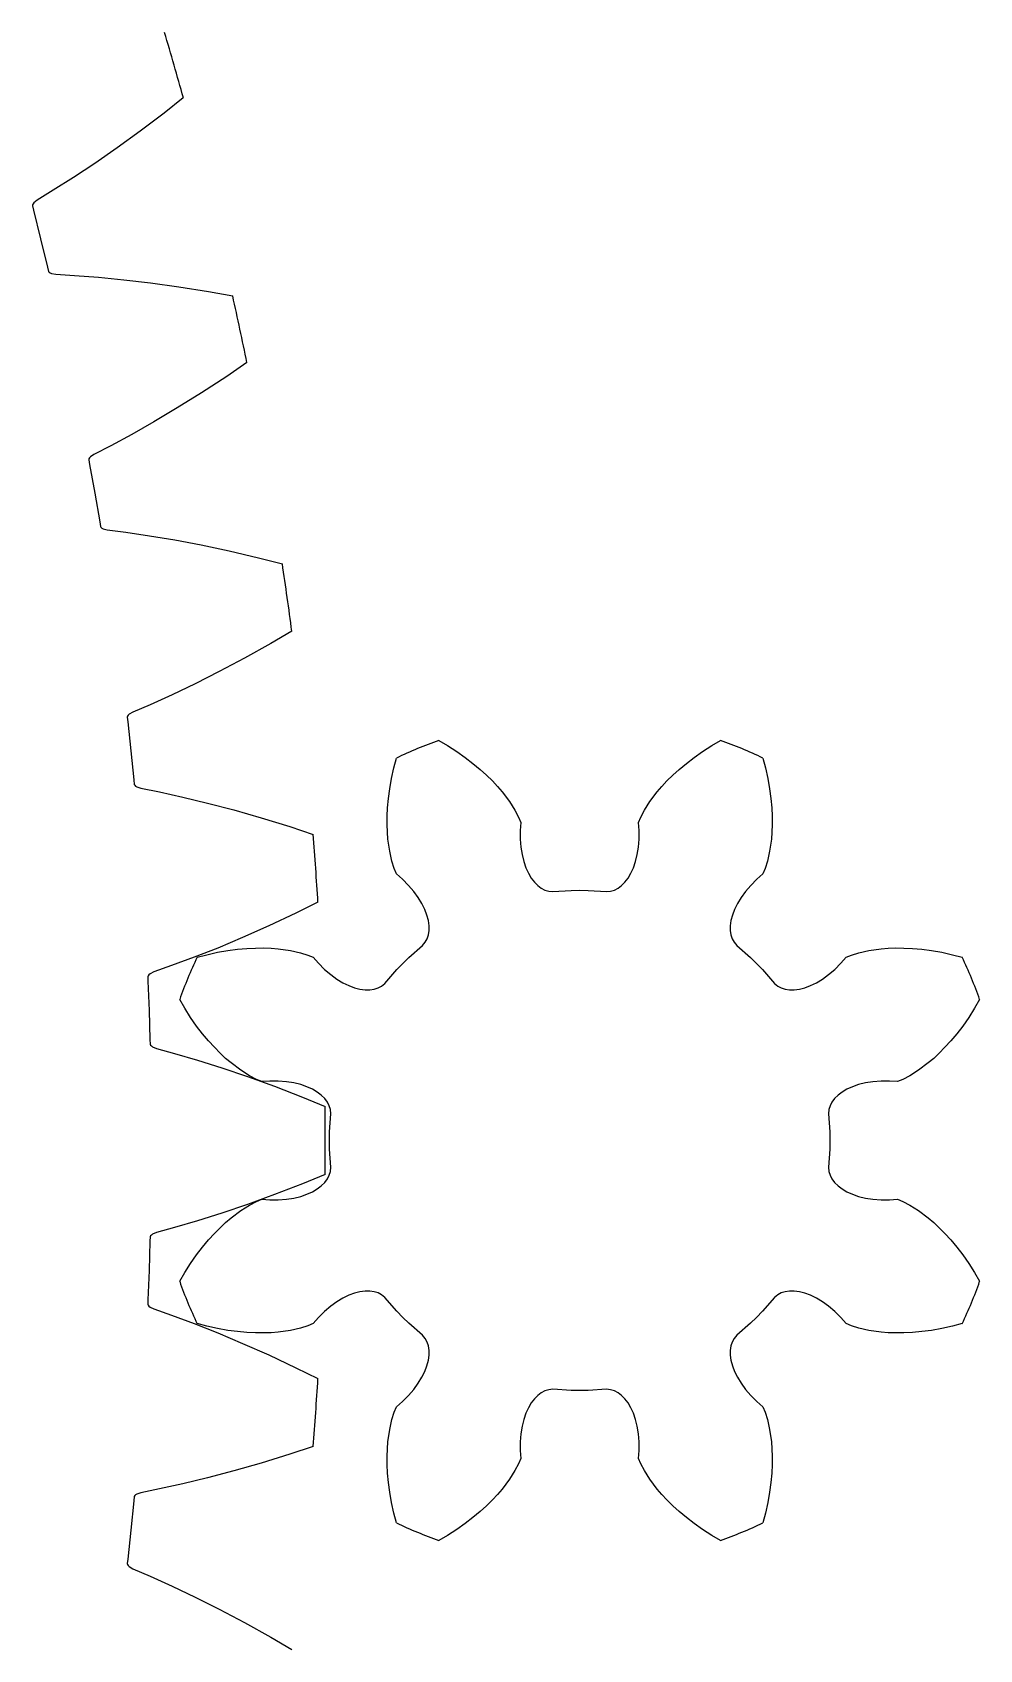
# Model space of a CAD drawing. Extents: x -46 to 53.7, y -46 to 46.
# Drawn here: x 42.55 to 53.72, y -6 to 13.07 of the extents above; entities that cross this region are included whole.
import ezdxf

# ---------------------------------------------------------------- set-up
doc = ezdxf.new("R2010")
doc.units = 0

msp = doc.modelspace()

# ---------------------------------------------------------------- linework, layer by layer
at = {"layer": 'layer0'}
for p, q in [((47.339, 4.716), (47.442, 4.656)), ((47.442, 4.656), (47.55, 4.587)), ((47.55, 4.587), (47.651, 4.516)), ((50.349, 4.516), (50.45, 4.587)), ((50.45, 4.587), (50.558, 4.656)), ((50.558, 4.656), (50.661, 4.716)), ((46.782, 4.269), (46.81, 4.394)), ((46.81, 4.394), (46.84, 4.509)), ((47.651, 4.516), (47.742, 4.446)), ((47.742, 4.446), (47.827, 4.375)), ((50.173, 4.375), (50.258, 4.446)), ((50.258, 4.446), (50.349, 4.516)), ((51.16, 4.509), (51.19, 4.394)), ((51.19, 4.394), (51.218, 4.269)), ((46.761, 4.147), (46.782, 4.269)), ((47.827, 4.375), (47.902, 4.307)), ((47.902, 4.307), (47.971, 4.239)), ((47.971, 4.239), (48.032, 4.174)), ((49.968, 4.174), (50.029, 4.239)), ((50.029, 4.239), (50.098, 4.307)), ((50.098, 4.307), (50.173, 4.375)), ((51.218, 4.269), (51.239, 4.147)), ((46.736, 3.923), (46.746, 4.033)), ((46.746, 4.033), (46.761, 4.147)), ((48.032, 4.174), (48.086, 4.11)), ((48.086, 4.11), (48.173, 3.995)), ((49.827, 3.995), (49.914, 4.11)), ((49.914, 4.11), (49.968, 4.174)), ((51.239, 4.147), (51.254, 4.033)), ((51.254, 4.033), (51.264, 3.923)), ((46.73, 3.726), (46.731, 3.822)), ((46.731, 3.822), (46.736, 3.923)), ((48.173, 3.995), (48.237, 3.893)), ((48.237, 3.893), (48.28, 3.812)), ((49.72, 3.812), (49.763, 3.893)), ((49.763, 3.893), (49.827, 3.995)), ((51.264, 3.923), (51.269, 3.822)), ((51.269, 3.822), (51.27, 3.726)), ((46.733, 3.636), (46.73, 3.726)), ((46.74, 3.553), (46.733, 3.636)), ((48.28, 3.812), (48.306, 3.749)), ((48.306, 3.749), (48.3, 3.654)), ((48.3, 3.654), (48.3, 3.553)), ((49.694, 3.749), (49.72, 3.812)), ((49.7, 3.654), (49.694, 3.749)), ((49.7, 3.553), (49.7, 3.654)), ((51.267, 3.636), (51.26, 3.553)), ((51.27, 3.726), (51.267, 3.636)), ((46.76, 3.41), (46.74, 3.553)), ((48.3, 3.553), (48.308, 3.458)), ((48.308, 3.458), (48.321, 3.37)), ((49.679, 3.37), (49.692, 3.458)), ((49.692, 3.458), (49.7, 3.553)), ((51.26, 3.553), (51.24, 3.41)), ((46.787, 3.292), (46.76, 3.41)), ((46.814, 3.205), (46.787, 3.292)), ((48.321, 3.37), (48.341, 3.289)), ((48.341, 3.289), (48.366, 3.216)), ((49.634, 3.216), (49.659, 3.289)), ((49.659, 3.289), (49.679, 3.37)), ((51.213, 3.292), (51.186, 3.205)), ((51.24, 3.41), (51.213, 3.292)), ((46.84, 3.142), (46.814, 3.205)), ((46.911, 3.079), (46.84, 3.142)), ((46.983, 3.007), (46.911, 3.079)), ((48.366, 3.216), (48.395, 3.151)), ((48.395, 3.151), (48.429, 3.094)), ((48.429, 3.094), (48.466, 3.046)), ((49.534, 3.046), (49.571, 3.094)), ((49.571, 3.094), (49.605, 3.151)), ((49.605, 3.151), (49.634, 3.216)), ((51.089, 3.079), (51.017, 3.007)), ((51.16, 3.142), (51.089, 3.079)), ((51.186, 3.205), (51.16, 3.142)), ((47.045, 2.935), (46.983, 3.007)), ((47.097, 2.863), (47.045, 2.935)), ((47.14, 2.792), (47.097, 2.863)), ((48.466, 3.046), (48.506, 3.006)), ((48.506, 3.006), (48.548, 2.975)), ((48.548, 2.975), (48.591, 2.952)), ((48.591, 2.952), (48.635, 2.939)), ((48.635, 2.939), (48.685, 2.934)), ((48.685, 2.934), (48.9, 2.948)), ((48.9, 2.948), (49, 2.95)), ((49, 2.95), (49.1, 2.948)), ((49.1, 2.948), (49.315, 2.934)), ((49.315, 2.934), (49.365, 2.939)), ((49.365, 2.939), (49.409, 2.952)), ((49.409, 2.952), (49.452, 2.975)), ((49.452, 2.975), (49.494, 3.006)), ((49.494, 3.006), (49.534, 3.046)), ((50.903, 2.863), (50.86, 2.792)), ((50.955, 2.935), (50.903, 2.863)), ((51.017, 3.007), (50.955, 2.935)), ((47.174, 2.723), (47.14, 2.792)), ((47.199, 2.656), (47.174, 2.723)), ((50.826, 2.723), (50.801, 2.656)), ((50.86, 2.792), (50.826, 2.723)), ((47.216, 2.592), (47.199, 2.656)), ((47.224, 2.531), (47.216, 2.592)), ((47.224, 2.475), (47.224, 2.531)), ((50.784, 2.592), (50.776, 2.531)), ((50.776, 2.531), (50.776, 2.475)), ((50.801, 2.656), (50.784, 2.592)), ((46.986, 2.156), (47.148, 2.297)), ((47.148, 2.297), (47.18, 2.336)), ((47.18, 2.336), (47.202, 2.377)), ((47.202, 2.377), (47.216, 2.423)), ((47.216, 2.423), (47.224, 2.475)), ((50.776, 2.475), (50.784, 2.423)), ((50.784, 2.423), (50.798, 2.377)), ((50.798, 2.377), (50.82, 2.336)), ((50.82, 2.336), (50.852, 2.297)), ((50.852, 2.297), (51.014, 2.156)), ((44.491, 2.16), (44.606, 2.19)), ((44.606, 2.19), (44.731, 2.218)), ((44.731, 2.218), (44.853, 2.239)), ((44.853, 2.239), (44.967, 2.254)), ((44.967, 2.254), (45.077, 2.264)), ((45.077, 2.264), (45.178, 2.269)), ((45.178, 2.269), (45.274, 2.27)), ((45.274, 2.27), (45.364, 2.267)), ((45.364, 2.267), (45.447, 2.26)), ((45.447, 2.26), (45.59, 2.24)), ((45.59, 2.24), (45.708, 2.213)), ((45.708, 2.213), (45.795, 2.186)), ((45.795, 2.186), (45.858, 2.16)), ((45.858, 2.16), (45.921, 2.089)), ((46.914, 2.086), (46.986, 2.156)), ((51.014, 2.156), (51.086, 2.086)), ((52.079, 2.089), (52.142, 2.16)), ((52.142, 2.16), (52.205, 2.186)), ((52.205, 2.186), (52.292, 2.213)), ((52.292, 2.213), (52.41, 2.24)), ((52.41, 2.24), (52.553, 2.26)), ((52.553, 2.26), (52.636, 2.267)), ((52.636, 2.267), (52.726, 2.27)), ((52.726, 2.27), (52.822, 2.269)), ((52.822, 2.269), (52.923, 2.264)), ((52.923, 2.264), (53.033, 2.254)), ((53.033, 2.254), (53.147, 2.239)), ((53.147, 2.239), (53.269, 2.218)), ((53.269, 2.218), (53.394, 2.19)), ((53.394, 2.19), (53.509, 2.16)), ((45.921, 2.089), (45.993, 2.017)), ((45.993, 2.017), (46.065, 1.955)), ((46.065, 1.955), (46.137, 1.903)), ((46.703, 1.852), (46.844, 2.014)), ((46.844, 2.014), (46.914, 2.086)), ((51.086, 2.086), (51.156, 2.014)), ((51.156, 2.014), (51.297, 1.852)), ((51.863, 1.903), (51.935, 1.955)), ((51.935, 1.955), (52.007, 2.017)), ((52.007, 2.017), (52.079, 2.089)), ((46.137, 1.903), (46.208, 1.86)), ((46.208, 1.86), (46.277, 1.826)), ((46.277, 1.826), (46.344, 1.801)), ((46.344, 1.801), (46.408, 1.784)), ((46.408, 1.784), (46.469, 1.776)), ((46.469, 1.776), (46.525, 1.776)), ((46.525, 1.776), (46.577, 1.784)), ((46.577, 1.784), (46.623, 1.798)), ((46.623, 1.798), (46.664, 1.82)), ((46.664, 1.82), (46.703, 1.852)), ((51.297, 1.852), (51.336, 1.82)), ((51.336, 1.82), (51.377, 1.798)), ((51.377, 1.798), (51.423, 1.784)), ((51.423, 1.784), (51.475, 1.776)), ((51.475, 1.776), (51.531, 1.776)), ((51.531, 1.776), (51.592, 1.784)), ((51.592, 1.784), (51.656, 1.801)), ((51.656, 1.801), (51.723, 1.826)), ((51.723, 1.826), (51.792, 1.86)), ((51.792, 1.86), (51.863, 1.903)), ((44.344, 1.558), (44.284, 1.661)), ((44.413, 1.45), (44.344, 1.558)), ((53.656, 1.558), (53.587, 1.45)), ((53.716, 1.661), (53.656, 1.558)), ((44.484, 1.349), (44.413, 1.45)), ((44.554, 1.258), (44.484, 1.349)), ((53.516, 1.349), (53.446, 1.258)), ((53.587, 1.45), (53.516, 1.349)), ((44.625, 1.173), (44.554, 1.258)), ((44.693, 1.098), (44.625, 1.173)), ((53.375, 1.173), (53.307, 1.098)), ((53.446, 1.258), (53.375, 1.173)), ((44.761, 1.029), (44.693, 1.098)), ((44.826, 0.968), (44.761, 1.029)), ((44.89, 0.914), (44.826, 0.968)), ((53.174, 0.968), (53.11, 0.914)), ((53.239, 1.029), (53.174, 0.968)), ((53.307, 1.098), (53.239, 1.029)), ((45.005, 0.827), (44.89, 0.914)), ((45.107, 0.763), (45.005, 0.827)), ((52.995, 0.827), (52.893, 0.763)), ((53.11, 0.914), (52.995, 0.827)), ((45.188, 0.72), (45.107, 0.763)), ((45.251, 0.694), (45.188, 0.72)), ((45.346, 0.7), (45.251, 0.694)), ((45.447, 0.7), (45.346, 0.7)), ((45.542, 0.692), (45.447, 0.7)), ((45.63, 0.679), (45.542, 0.692)), ((45.711, 0.659), (45.63, 0.679)), ((45.784, 0.634), (45.711, 0.659)), ((45.849, 0.605), (45.784, 0.634)), ((45.906, 0.571), (45.849, 0.605)), ((52.151, 0.605), (52.094, 0.571)), ((52.216, 0.634), (52.151, 0.605)), ((52.289, 0.659), (52.216, 0.634)), ((52.37, 0.679), (52.289, 0.659)), ((52.458, 0.692), (52.37, 0.679)), ((52.553, 0.7), (52.458, 0.692)), ((52.654, 0.7), (52.553, 0.7)), ((52.749, 0.694), (52.654, 0.7)), ((52.812, 0.72), (52.749, 0.694)), ((52.893, 0.763), (52.812, 0.72)), ((45.954, 0.534), (45.906, 0.571)), ((45.994, 0.494), (45.954, 0.534)), ((46.025, 0.452), (45.994, 0.494)), ((46.048, 0.409), (46.025, 0.452)), ((46.061, 0.365), (46.048, 0.409)), ((51.952, 0.409), (51.939, 0.365)), ((51.975, 0.452), (51.952, 0.409)), ((52.006, 0.494), (51.975, 0.452)), ((52.046, 0.534), (52.006, 0.494)), ((52.094, 0.571), (52.046, 0.534)), ((46.052, 0.101), (46.066, 0.315)), ((46.066, 0.315), (46.061, 0.365)), ((51.939, 0.365), (51.934, 0.315)), ((51.934, 0.315), (51.948, 0.101)), ((46.05, 0), (46.052, 0.101)), ((46.052, -0.101), (46.05, 0)), ((51.948, 0.101), (51.95, 0)), ((51.95, 0), (51.948, -0.101)), ((46.066, -0.315), (46.052, -0.101)), ((51.948, -0.101), (51.934, -0.315)), ((46.048, -0.409), (46.061, -0.365)), ((46.061, -0.365), (46.066, -0.315)), ((51.934, -0.315), (51.939, -0.365)), ((51.939, -0.365), (51.952, -0.409)), ((45.849, -0.605), (45.906, -0.571)), ((45.906, -0.571), (45.954, -0.534)), ((45.954, -0.534), (45.994, -0.494)), ((45.994, -0.494), (46.025, -0.452)), ((46.025, -0.452), (46.048, -0.409)), ((51.952, -0.409), (51.975, -0.452)), ((51.975, -0.452), (52.006, -0.494)), ((52.006, -0.494), (52.046, -0.534)), ((52.046, -0.534), (52.094, -0.571)), ((52.094, -0.571), (52.151, -0.605)), ((45.005, -0.827), (45.107, -0.763)), ((45.107, -0.763), (45.188, -0.72)), ((45.188, -0.72), (45.251, -0.694)), ((45.251, -0.694), (45.346, -0.7)), ((45.346, -0.7), (45.447, -0.7)), ((45.447, -0.7), (45.542, -0.692)), ((45.542, -0.692), (45.63, -0.679)), ((45.63, -0.679), (45.711, -0.659)), ((45.711, -0.659), (45.784, -0.634)), ((45.784, -0.634), (45.849, -0.605)), ((52.151, -0.605), (52.216, -0.634)), ((52.216, -0.634), (52.289, -0.659)), ((52.289, -0.659), (52.37, -0.679)), ((52.37, -0.679), (52.458, -0.692)), ((52.458, -0.692), (52.553, -0.7)), ((52.553, -0.7), (52.654, -0.7)), ((52.654, -0.7), (52.749, -0.694)), ((52.749, -0.694), (52.812, -0.72)), ((52.812, -0.72), (52.893, -0.763)), ((52.893, -0.763), (52.995, -0.827)), ((44.826, -0.968), (44.89, -0.914)), ((44.89, -0.914), (45.005, -0.827)), ((52.995, -0.827), (53.11, -0.914)), ((53.11, -0.914), (53.174, -0.968)), ((44.625, -1.173), (44.693, -1.098)), ((44.693, -1.098), (44.761, -1.029)), ((44.761, -1.029), (44.826, -0.968)), ((53.174, -0.968), (53.239, -1.029)), ((53.239, -1.029), (53.307, -1.098)), ((53.307, -1.098), (53.375, -1.173)), ((44.484, -1.349), (44.554, -1.258)), ((44.554, -1.258), (44.625, -1.173)), ((53.375, -1.173), (53.446, -1.258)), ((53.446, -1.258), (53.516, -1.349)), ((44.344, -1.558), (44.413, -1.45)), ((44.413, -1.45), (44.484, -1.349)), ((53.516, -1.349), (53.587, -1.45)), ((53.587, -1.45), (53.656, -1.558)), ((44.284, -1.661), (44.344, -1.558)), ((53.656, -1.558), (53.716, -1.661)), ((46.137, -1.903), (46.065, -1.955)), ((46.208, -1.86), (46.137, -1.903)), ((46.277, -1.826), (46.208, -1.86)), ((46.344, -1.801), (46.277, -1.826)), ((46.408, -1.784), (46.344, -1.801)), ((46.469, -1.776), (46.408, -1.784)), ((46.525, -1.776), (46.469, -1.776)), ((46.577, -1.784), (46.525, -1.776)), ((46.623, -1.798), (46.577, -1.784)), ((46.664, -1.82), (46.623, -1.798)), ((46.703, -1.852), (46.664, -1.82)), ((46.844, -2.014), (46.703, -1.852)), ((51.297, -1.852), (51.156, -2.014)), ((51.336, -1.82), (51.297, -1.852)), ((51.377, -1.798), (51.336, -1.82)), ((51.423, -1.784), (51.377, -1.798)), ((51.475, -1.776), (51.423, -1.784)), ((51.531, -1.776), (51.475, -1.776)), ((51.592, -1.784), (51.531, -1.776)), ((51.656, -1.801), (51.592, -1.784)), ((51.723, -1.826), (51.656, -1.801)), ((51.792, -1.86), (51.723, -1.826)), ((51.863, -1.903), (51.792, -1.86)), ((51.935, -1.955), (51.863, -1.903)), ((45.921, -2.089), (45.858, -2.16)), ((45.993, -2.017), (45.921, -2.089)), ((46.065, -1.955), (45.993, -2.017)), ((46.914, -2.086), (46.844, -2.014)), ((46.986, -2.156), (46.914, -2.086)), ((51.086, -2.086), (51.014, -2.156)), ((51.156, -2.014), (51.086, -2.086)), ((52.007, -2.017), (51.935, -1.955)), ((52.079, -2.089), (52.007, -2.017)), ((52.142, -2.16), (52.079, -2.089)), ((44.606, -2.19), (44.491, -2.16)), ((44.731, -2.218), (44.606, -2.19)), ((44.853, -2.239), (44.731, -2.218)), ((44.967, -2.254), (44.853, -2.239)), ((45.077, -2.264), (44.967, -2.254)), ((45.178, -2.269), (45.077, -2.264)), ((45.274, -2.27), (45.178, -2.269)), ((45.364, -2.267), (45.274, -2.27)), ((45.447, -2.26), (45.364, -2.267)), ((45.59, -2.24), (45.447, -2.26)), ((45.708, -2.213), (45.59, -2.24)), ((45.795, -2.186), (45.708, -2.213)), ((45.858, -2.16), (45.795, -2.186)), ((47.148, -2.297), (46.986, -2.156)), ((51.014, -2.156), (50.852, -2.297)), ((52.205, -2.186), (52.142, -2.16)), ((52.292, -2.213), (52.205, -2.186)), ((52.41, -2.24), (52.292, -2.213)), ((52.553, -2.26), (52.41, -2.24)), ((52.636, -2.267), (52.553, -2.26)), ((52.726, -2.27), (52.636, -2.267)), ((52.822, -2.269), (52.726, -2.27)), ((52.923, -2.264), (52.822, -2.269)), ((53.033, -2.254), (52.923, -2.264)), ((53.147, -2.239), (53.033, -2.254)), ((53.269, -2.218), (53.147, -2.239)), ((53.394, -2.19), (53.269, -2.218)), ((53.509, -2.16), (53.394, -2.19)), ((47.18, -2.336), (47.148, -2.297)), ((47.202, -2.377), (47.18, -2.336)), ((47.216, -2.423), (47.202, -2.377)), ((47.224, -2.475), (47.216, -2.423)), ((47.224, -2.531), (47.224, -2.475)), ((50.784, -2.423), (50.776, -2.475)), ((50.776, -2.475), (50.776, -2.531)), ((50.798, -2.377), (50.784, -2.423)), ((50.82, -2.336), (50.798, -2.377)), ((50.852, -2.297), (50.82, -2.336)), ((47.174, -2.723), (47.199, -2.656)), ((47.199, -2.656), (47.216, -2.592)), ((47.216, -2.592), (47.224, -2.531)), ((50.776, -2.531), (50.784, -2.592)), ((50.784, -2.592), (50.801, -2.656)), ((50.801, -2.656), (50.826, -2.723)), ((47.097, -2.863), (47.14, -2.792)), ((47.14, -2.792), (47.174, -2.723)), ((50.826, -2.723), (50.86, -2.792)), ((50.86, -2.792), (50.903, -2.863)), ((46.911, -3.079), (46.983, -3.007)), ((46.983, -3.007), (47.045, -2.935)), ((47.045, -2.935), (47.097, -2.863)), ((48.466, -3.046), (48.429, -3.094)), ((48.506, -3.006), (48.466, -3.046)), ((48.548, -2.975), (48.506, -3.006)), ((48.591, -2.952), (48.548, -2.975)), ((48.635, -2.939), (48.591, -2.952)), ((48.685, -2.934), (48.635, -2.939)), ((48.9, -2.948), (48.685, -2.934)), ((49, -2.95), (48.9, -2.948)), ((49.1, -2.948), (49, -2.95)), ((49.315, -2.934), (49.1, -2.948)), ((49.365, -2.939), (49.315, -2.934)), ((49.409, -2.952), (49.365, -2.939)), ((49.452, -2.975), (49.409, -2.952)), ((49.494, -3.006), (49.452, -2.975)), ((49.534, -3.046), (49.494, -3.006)), ((49.571, -3.094), (49.534, -3.046)), ((50.903, -2.863), (50.955, -2.935)), ((50.955, -2.935), (51.017, -3.007)), ((51.017, -3.007), (51.089, -3.079)), ((46.787, -3.292), (46.814, -3.205)), ((46.814, -3.205), (46.84, -3.142)), ((46.84, -3.142), (46.911, -3.079)), ((48.366, -3.216), (48.341, -3.289)), ((48.395, -3.151), (48.366, -3.216)), ((48.429, -3.094), (48.395, -3.151)), ((49.605, -3.151), (49.571, -3.094)), ((49.634, -3.216), (49.605, -3.151)), ((49.659, -3.289), (49.634, -3.216)), ((51.089, -3.079), (51.16, -3.142)), ((51.16, -3.142), (51.186, -3.205)), ((51.186, -3.205), (51.213, -3.292)), ((46.74, -3.553), (46.76, -3.41)), ((46.76, -3.41), (46.787, -3.292)), ((48.321, -3.37), (48.308, -3.458)), ((48.341, -3.289), (48.321, -3.37)), ((49.679, -3.37), (49.659, -3.289)), ((49.692, -3.458), (49.679, -3.37)), ((51.213, -3.292), (51.24, -3.41)), ((51.24, -3.41), (51.26, -3.553)), ((46.733, -3.636), (46.74, -3.553)), ((48.308, -3.458), (48.3, -3.553)), ((48.3, -3.553), (48.3, -3.654)), ((49.7, -3.553), (49.692, -3.458)), ((49.7, -3.654), (49.7, -3.553)), ((51.26, -3.553), (51.267, -3.636)), ((46.73, -3.726), (46.733, -3.636)), ((46.731, -3.822), (46.73, -3.726)), ((48.28, -3.812), (48.237, -3.893)), ((48.306, -3.749), (48.28, -3.812)), ((48.3, -3.654), (48.306, -3.749)), ((49.694, -3.749), (49.7, -3.654)), ((49.72, -3.812), (49.694, -3.749)), ((49.763, -3.893), (49.72, -3.812)), ((51.267, -3.636), (51.27, -3.726)), ((51.27, -3.726), (51.269, -3.822)), ((46.736, -3.923), (46.731, -3.822)), ((46.746, -4.033), (46.736, -3.923)), ((48.173, -3.995), (48.086, -4.11)), ((48.237, -3.893), (48.173, -3.995)), ((49.827, -3.995), (49.763, -3.893)), ((49.914, -4.11), (49.827, -3.995)), ((51.264, -3.923), (51.254, -4.033)), ((51.269, -3.822), (51.264, -3.923)), ((46.761, -4.147), (46.746, -4.033)), ((46.782, -4.269), (46.761, -4.147)), ((48.032, -4.174), (47.971, -4.239)), ((48.086, -4.11), (48.032, -4.174)), ((49.968, -4.174), (49.914, -4.11)), ((50.029, -4.239), (49.968, -4.174)), ((51.239, -4.147), (51.218, -4.269)), ((51.254, -4.033), (51.239, -4.147)), ((46.81, -4.394), (46.782, -4.269)), ((47.827, -4.375), (47.742, -4.446)), ((47.902, -4.307), (47.827, -4.375)), ((47.971, -4.239), (47.902, -4.307)), ((50.098, -4.307), (50.029, -4.239)), ((50.173, -4.375), (50.098, -4.307)), ((50.258, -4.446), (50.173, -4.375)), ((51.218, -4.269), (51.19, -4.394)), ((46.84, -4.509), (46.81, -4.394)), ((47.651, -4.516), (47.55, -4.587)), ((47.742, -4.446), (47.651, -4.516)), ((50.349, -4.516), (50.258, -4.446)), ((50.45, -4.587), (50.349, -4.516)), ((51.19, -4.394), (51.16, -4.509)), ((47.442, -4.656), (47.339, -4.716)), ((47.55, -4.587), (47.442, -4.656)), ((50.558, -4.656), (50.45, -4.587)), ((50.661, -4.716), (50.558, -4.656))]:
    msp.add_line(p, q, dxfattribs=at)
for start, end in [(109.4009, 115.5991), (64.4009, 70.5991), (154.4009, 160.5991), (19.4009, 25.5991), (199.4009, 205.5991), (334.4009, 340.5991), (244.4009, 250.5991), (289.4009, 295.5991)]:
    msp.add_arc((49, 0), 5, start, end, dxfattribs=at)
at = {"layer": 'layer1'}
for p, q in [((44.327, 12.293), (44.1, 12.114)), ((44.1, 12.114), (43.817, 11.899)), ((43.817, 11.899), (43.545, 11.702)), ((43.545, 11.702), (43.283, 11.52)), ((43.283, 11.52), (43.033, 11.354)), ((43.033, 11.354), (42.794, 11.203)), ((42.603, 11.087), (42.566, 11.056)), ((42.794, 11.203), (42.603, 11.087)), ((42.548, 11.03), (42.547, 11.018)), ((42.547, 11.018), (42.56, 10.967)), ((42.555, 11.043), (42.548, 11.03)), ((42.566, 11.056), (42.555, 11.043)), ((42.56, 10.967), (42.644, 10.632)), ((42.644, 10.632), (42.727, 10.298)), ((42.727, 10.298), (42.739, 10.246)), ((42.739, 10.246), (42.746, 10.237)), ((42.746, 10.237), (42.758, 10.228)), ((42.758, 10.228), (42.774, 10.221)), ((42.774, 10.221), (42.822, 10.212)), ((42.822, 10.212), (43.044, 10.199)), ((43.044, 10.199), (43.326, 10.178)), ((43.326, 10.178), (43.625, 10.148)), ((43.625, 10.148), (43.941, 10.111)), ((43.941, 10.111), (44.275, 10.064)), ((44.275, 10.064), (44.625, 10.008)), ((44.625, 10.008), (44.91, 9.957)), ((45.077, 9.171), (44.838, 9.008)), ((44.838, 9.008), (44.54, 8.814)), ((44.54, 8.814), (44.255, 8.636)), ((44.255, 8.636), (43.981, 8.473)), ((43.981, 8.473), (43.72, 8.325)), ((43.72, 8.325), (43.471, 8.19)), ((43.214, 8.035), (43.212, 8.023)), ((43.212, 8.023), (43.221, 7.971)), ((43.221, 8.047), (43.214, 8.035)), ((43.234, 8.06), (43.221, 8.047)), ((43.273, 8.088), (43.234, 8.06)), ((43.471, 8.19), (43.273, 8.088)), ((43.221, 7.971), (43.282, 7.632)), ((43.282, 7.632), (43.341, 7.292)), ((43.341, 7.292), (43.35, 7.24)), ((43.35, 7.24), (43.356, 7.23)), ((43.356, 7.23), (43.367, 7.221)), ((43.367, 7.221), (43.383, 7.213)), ((43.383, 7.213), (43.43, 7.2)), ((43.43, 7.2), (43.651, 7.171)), ((43.651, 7.171), (43.93, 7.13)), ((43.93, 7.13), (44.226, 7.081)), ((44.226, 7.081), (44.539, 7.021)), ((44.539, 7.021), (44.869, 6.951)), ((44.869, 6.951), (45.214, 6.871)), ((45.214, 6.871), (45.495, 6.8)), ((45.607, 6.004), (45.357, 5.858)), ((45.357, 5.858), (45.047, 5.685)), ((45.047, 5.685), (44.749, 5.528)), ((44.465, 5.384), (44.194, 5.255)), ((44.749, 5.528), (44.465, 5.384)), ((44.194, 5.255), (43.937, 5.138)), ((43.669, 5.001), (43.666, 4.989)), ((43.666, 4.989), (43.672, 4.937)), ((43.677, 5.013), (43.669, 5.001)), ((43.69, 5.025), (43.677, 5.013)), ((43.732, 5.05), (43.69, 5.025)), ((43.937, 5.138), (43.732, 5.05)), ((43.672, 4.937), (43.709, 4.594)), ((43.709, 4.594), (43.744, 4.251)), ((43.744, 4.251), (43.749, 4.198)), ((43.749, 4.198), (43.755, 4.188)), ((43.755, 4.188), (43.765, 4.178)), ((43.765, 4.178), (43.78, 4.169)), ((43.78, 4.169), (43.826, 4.153)), ((43.826, 4.153), (44.045, 4.109)), ((44.045, 4.109), (44.321, 4.049)), ((44.321, 4.049), (44.612, 3.978)), ((44.612, 3.978), (44.921, 3.897)), ((44.921, 3.897), (45.244, 3.805)), ((45.244, 3.805), (45.584, 3.7)), ((45.584, 3.7), (45.858, 3.609)), ((45.655, 2.68), (45.334, 2.529)), ((45.914, 2.808), (45.655, 2.68)), ((45.334, 2.529), (45.026, 2.393)), ((45.026, 2.393), (44.732, 2.269)), ((44.453, 2.159), (44.188, 2.061)), ((44.732, 2.269), (44.453, 2.159)), ((43.912, 1.942), (43.908, 1.931)), ((43.908, 1.931), (43.91, 1.878)), ((43.921, 1.954), (43.912, 1.942)), ((43.935, 1.965), (43.921, 1.954)), ((43.978, 1.987), (43.935, 1.965)), ((44.188, 2.061), (43.978, 1.987)), ((43.91, 1.878), (43.923, 1.534)), ((43.923, 1.534), (43.934, 1.189)), ((43.934, 1.189), (43.936, 1.136)), ((43.936, 1.136), (43.94, 1.125)), ((43.94, 1.125), (43.95, 1.115)), ((43.95, 1.115), (43.965, 1.105)), ((43.965, 1.105), (44.009, 1.086)), ((44.009, 1.086), (44.224, 1.027)), ((44.224, 1.027), (44.495, 0.947)), ((44.495, 0.947), (44.781, 0.857)), ((44.781, 0.857), (45.083, 0.754)), ((45.083, 0.754), (45.4, 0.639)), ((45.4, 0.639), (45.731, 0.511)), ((45.731, 0.511), (45.998, 0.402)), ((45.731, -0.511), (45.4, -0.639)), ((45.998, -0.402), (45.731, -0.511)), ((45.083, -0.754), (44.781, -0.857)), ((45.4, -0.639), (45.083, -0.754)), ((44.495, -0.947), (44.224, -1.027)), ((44.781, -0.857), (44.495, -0.947)), ((43.936, -1.136), (43.934, -1.189)), ((43.94, -1.125), (43.936, -1.136)), ((43.95, -1.115), (43.94, -1.125)), ((43.965, -1.105), (43.95, -1.115)), ((44.009, -1.086), (43.965, -1.105)), ((44.224, -1.027), (44.009, -1.086)), ((43.934, -1.189), (43.923, -1.534)), ((43.923, -1.534), (43.91, -1.878)), ((43.91, -1.878), (43.908, -1.931)), ((43.908, -1.931), (43.912, -1.942)), ((43.912, -1.942), (43.921, -1.954)), ((43.921, -1.954), (43.935, -1.965)), ((43.935, -1.965), (43.978, -1.987)), ((43.978, -1.987), (44.188, -2.061)), ((44.188, -2.061), (44.453, -2.159)), ((44.453, -2.159), (44.732, -2.269)), ((44.732, -2.269), (45.026, -2.393)), ((45.026, -2.393), (45.334, -2.529)), ((45.334, -2.529), (45.655, -2.68)), ((45.655, -2.68), (45.914, -2.808)), ((45.858, -3.609), (45.584, -3.7)), ((45.244, -3.805), (44.921, -3.897)), ((45.584, -3.7), (45.244, -3.805)), ((44.612, -3.978), (44.321, -4.049)), ((44.921, -3.897), (44.612, -3.978)), ((43.755, -4.188), (43.749, -4.198)), ((43.765, -4.178), (43.755, -4.188)), ((43.78, -4.169), (43.765, -4.178)), ((43.826, -4.153), (43.78, -4.169)), ((44.045, -4.109), (43.826, -4.153)), ((44.321, -4.049), (44.045, -4.109)), ((43.744, -4.251), (43.709, -4.594)), ((43.749, -4.198), (43.744, -4.251)), ((43.709, -4.594), (43.672, -4.937)), ((43.672, -4.937), (43.666, -4.989)), ((43.666, -4.989), (43.669, -5.001)), ((43.669, -5.001), (43.677, -5.013)), ((43.677, -5.013), (43.69, -5.025)), ((43.69, -5.025), (43.732, -5.05)), ((43.732, -5.05), (43.937, -5.138)), ((43.937, -5.138), (44.194, -5.255)), ((44.194, -5.255), (44.465, -5.384)), ((44.465, -5.384), (44.749, -5.528)), ((44.749, -5.528), (45.047, -5.685)), ((45.047, -5.685), (45.357, -5.858)), ((45.357, -5.858), (45.607, -6.004))]:
    msp.add_line(p, q, dxfattribs=at)
for start, end in [(15.4996, 16.5004), (11.4996, 12.5004), (7.4996, 8.5004), (3.4996, 4.5004), (359.4996, 360.5004), (355.4996, 356.5004)]:
    msp.add_arc((0, 0), 46, start, end, dxfattribs=at)
at = {"layer": 'layer2'}
for p, q in [((47.339, 4.716), (47.442, 4.656)), ((47.442, 4.656), (47.55, 4.587)), ((47.55, 4.587), (47.651, 4.516)), ((50.349, 4.516), (50.45, 4.587)), ((50.45, 4.587), (50.558, 4.656)), ((50.558, 4.656), (50.661, 4.716)), ((46.782, 4.269), (46.81, 4.394)), ((46.81, 4.394), (46.84, 4.509)), ((47.651, 4.516), (47.742, 4.446)), ((47.742, 4.446), (47.827, 4.375)), ((50.173, 4.375), (50.258, 4.446)), ((50.258, 4.446), (50.349, 4.516)), ((51.16, 4.509), (51.19, 4.394)), ((51.19, 4.394), (51.218, 4.269)), ((46.761, 4.147), (46.782, 4.269)), ((47.827, 4.375), (47.902, 4.307)), ((47.902, 4.307), (47.971, 4.239)), ((47.971, 4.239), (48.032, 4.174)), ((49.968, 4.174), (50.029, 4.239)), ((50.029, 4.239), (50.098, 4.307)), ((50.098, 4.307), (50.173, 4.375)), ((51.218, 4.269), (51.239, 4.147)), ((46.736, 3.923), (46.746, 4.033)), ((46.746, 4.033), (46.761, 4.147)), ((48.032, 4.174), (48.086, 4.11)), ((48.086, 4.11), (48.173, 3.995)), ((49.827, 3.995), (49.914, 4.11)), ((49.914, 4.11), (49.968, 4.174)), ((51.239, 4.147), (51.254, 4.033)), ((51.254, 4.033), (51.264, 3.923)), ((46.73, 3.726), (46.731, 3.822)), ((46.731, 3.822), (46.736, 3.923)), ((48.173, 3.995), (48.237, 3.893)), ((48.237, 3.893), (48.28, 3.812)), ((49.72, 3.812), (49.763, 3.893)), ((49.763, 3.893), (49.827, 3.995)), ((51.264, 3.923), (51.269, 3.822)), ((51.269, 3.822), (51.27, 3.726)), ((46.733, 3.636), (46.73, 3.726)), ((46.74, 3.553), (46.733, 3.636)), ((48.28, 3.812), (48.306, 3.749)), ((48.306, 3.749), (48.3, 3.654)), ((48.3, 3.654), (48.3, 3.553)), ((49.694, 3.749), (49.72, 3.812)), ((49.7, 3.654), (49.694, 3.749)), ((49.7, 3.553), (49.7, 3.654)), ((51.267, 3.636), (51.26, 3.553)), ((51.27, 3.726), (51.267, 3.636)), ((46.76, 3.41), (46.74, 3.553)), ((48.3, 3.553), (48.308, 3.458)), ((48.308, 3.458), (48.321, 3.37)), ((49.679, 3.37), (49.692, 3.458)), ((49.692, 3.458), (49.7, 3.553)), ((51.26, 3.553), (51.24, 3.41)), ((46.787, 3.292), (46.76, 3.41)), ((46.814, 3.205), (46.787, 3.292)), ((48.321, 3.37), (48.341, 3.289)), ((48.341, 3.289), (48.366, 3.216)), ((49.634, 3.216), (49.659, 3.289)), ((49.659, 3.289), (49.679, 3.37)), ((51.213, 3.292), (51.186, 3.205)), ((51.24, 3.41), (51.213, 3.292)), ((46.84, 3.142), (46.814, 3.205)), ((46.911, 3.079), (46.84, 3.142)), ((46.983, 3.007), (46.911, 3.079)), ((48.366, 3.216), (48.395, 3.151)), ((48.395, 3.151), (48.429, 3.094)), ((48.429, 3.094), (48.466, 3.046)), ((49.534, 3.046), (49.571, 3.094)), ((49.571, 3.094), (49.605, 3.151)), ((49.605, 3.151), (49.634, 3.216)), ((51.089, 3.079), (51.017, 3.007)), ((51.16, 3.142), (51.089, 3.079)), ((51.186, 3.205), (51.16, 3.142)), ((47.045, 2.935), (46.983, 3.007)), ((47.097, 2.863), (47.045, 2.935)), ((47.14, 2.792), (47.097, 2.863)), ((48.466, 3.046), (48.506, 3.006)), ((48.506, 3.006), (48.548, 2.975)), ((48.548, 2.975), (48.591, 2.952)), ((48.591, 2.952), (48.635, 2.939)), ((48.635, 2.939), (48.685, 2.934)), ((48.685, 2.934), (48.9, 2.948)), ((48.9, 2.948), (49, 2.95)), ((49, 2.95), (49.1, 2.948)), ((49.1, 2.948), (49.315, 2.934)), ((49.315, 2.934), (49.365, 2.939)), ((49.365, 2.939), (49.409, 2.952)), ((49.409, 2.952), (49.452, 2.975)), ((49.452, 2.975), (49.494, 3.006)), ((49.494, 3.006), (49.534, 3.046)), ((50.903, 2.863), (50.86, 2.792)), ((50.955, 2.935), (50.903, 2.863)), ((51.017, 3.007), (50.955, 2.935)), ((47.174, 2.723), (47.14, 2.792)), ((47.199, 2.656), (47.174, 2.723)), ((50.826, 2.723), (50.801, 2.656)), ((50.86, 2.792), (50.826, 2.723)), ((47.216, 2.592), (47.199, 2.656)), ((47.224, 2.531), (47.216, 2.592)), ((47.224, 2.475), (47.224, 2.531)), ((50.784, 2.592), (50.776, 2.531)), ((50.776, 2.531), (50.776, 2.475)), ((50.801, 2.656), (50.784, 2.592)), ((46.986, 2.156), (47.148, 2.297)), ((47.148, 2.297), (47.18, 2.336)), ((47.18, 2.336), (47.202, 2.377)), ((47.202, 2.377), (47.216, 2.423)), ((47.216, 2.423), (47.224, 2.475)), ((50.776, 2.475), (50.784, 2.423)), ((50.784, 2.423), (50.798, 2.377)), ((50.798, 2.377), (50.82, 2.336)), ((50.82, 2.336), (50.852, 2.297)), ((50.852, 2.297), (51.014, 2.156)), ((44.491, 2.16), (44.606, 2.19)), ((44.606, 2.19), (44.731, 2.218)), ((44.731, 2.218), (44.853, 2.239)), ((44.853, 2.239), (44.967, 2.254)), ((44.967, 2.254), (45.077, 2.264)), ((45.077, 2.264), (45.178, 2.269)), ((45.178, 2.269), (45.274, 2.27)), ((45.274, 2.27), (45.364, 2.267)), ((45.364, 2.267), (45.447, 2.26)), ((45.447, 2.26), (45.59, 2.24)), ((45.59, 2.24), (45.708, 2.213)), ((45.708, 2.213), (45.795, 2.186)), ((45.795, 2.186), (45.858, 2.16)), ((45.858, 2.16), (45.921, 2.089)), ((46.914, 2.086), (46.986, 2.156)), ((51.014, 2.156), (51.086, 2.086)), ((52.079, 2.089), (52.142, 2.16)), ((52.142, 2.16), (52.205, 2.186)), ((52.205, 2.186), (52.292, 2.213)), ((52.292, 2.213), (52.41, 2.24)), ((52.41, 2.24), (52.553, 2.26)), ((52.553, 2.26), (52.636, 2.267)), ((52.636, 2.267), (52.726, 2.27)), ((52.726, 2.27), (52.822, 2.269)), ((52.822, 2.269), (52.923, 2.264)), ((52.923, 2.264), (53.033, 2.254)), ((53.033, 2.254), (53.147, 2.239)), ((53.147, 2.239), (53.269, 2.218)), ((53.269, 2.218), (53.394, 2.19)), ((53.394, 2.19), (53.509, 2.16)), ((45.921, 2.089), (45.993, 2.017)), ((45.993, 2.017), (46.065, 1.955)), ((46.065, 1.955), (46.137, 1.903)), ((46.703, 1.852), (46.844, 2.014)), ((46.844, 2.014), (46.914, 2.086)), ((51.086, 2.086), (51.156, 2.014)), ((51.156, 2.014), (51.297, 1.852)), ((51.863, 1.903), (51.935, 1.955)), ((51.935, 1.955), (52.007, 2.017)), ((52.007, 2.017), (52.079, 2.089)), ((46.137, 1.903), (46.208, 1.86)), ((46.208, 1.86), (46.277, 1.826)), ((46.277, 1.826), (46.344, 1.801)), ((46.344, 1.801), (46.408, 1.784)), ((46.408, 1.784), (46.469, 1.776)), ((46.469, 1.776), (46.525, 1.776)), ((46.525, 1.776), (46.577, 1.784)), ((46.577, 1.784), (46.623, 1.798)), ((46.623, 1.798), (46.664, 1.82)), ((46.664, 1.82), (46.703, 1.852)), ((51.297, 1.852), (51.336, 1.82)), ((51.336, 1.82), (51.377, 1.798)), ((51.377, 1.798), (51.423, 1.784)), ((51.423, 1.784), (51.475, 1.776)), ((51.475, 1.776), (51.531, 1.776)), ((51.531, 1.776), (51.592, 1.784)), ((51.592, 1.784), (51.656, 1.801)), ((51.656, 1.801), (51.723, 1.826)), ((51.723, 1.826), (51.792, 1.86)), ((51.792, 1.86), (51.863, 1.903)), ((44.344, 1.558), (44.284, 1.661)), ((44.413, 1.45), (44.344, 1.558)), ((53.656, 1.558), (53.587, 1.45)), ((53.716, 1.661), (53.656, 1.558)), ((44.484, 1.349), (44.413, 1.45)), ((44.554, 1.258), (44.484, 1.349)), ((53.516, 1.349), (53.446, 1.258)), ((53.587, 1.45), (53.516, 1.349)), ((44.625, 1.173), (44.554, 1.258)), ((44.693, 1.098), (44.625, 1.173)), ((53.375, 1.173), (53.307, 1.098)), ((53.446, 1.258), (53.375, 1.173)), ((44.761, 1.029), (44.693, 1.098)), ((44.826, 0.968), (44.761, 1.029)), ((44.89, 0.914), (44.826, 0.968)), ((53.174, 0.968), (53.11, 0.914)), ((53.239, 1.029), (53.174, 0.968)), ((53.307, 1.098), (53.239, 1.029)), ((45.005, 0.827), (44.89, 0.914)), ((45.107, 0.763), (45.005, 0.827)), ((52.995, 0.827), (52.893, 0.763)), ((53.11, 0.914), (52.995, 0.827)), ((45.188, 0.72), (45.107, 0.763)), ((45.251, 0.694), (45.188, 0.72)), ((45.346, 0.7), (45.251, 0.694)), ((45.447, 0.7), (45.346, 0.7)), ((45.542, 0.692), (45.447, 0.7)), ((45.63, 0.679), (45.542, 0.692)), ((45.711, 0.659), (45.63, 0.679)), ((45.784, 0.634), (45.711, 0.659)), ((45.849, 0.605), (45.784, 0.634)), ((45.906, 0.571), (45.849, 0.605)), ((52.151, 0.605), (52.094, 0.571)), ((52.216, 0.634), (52.151, 0.605)), ((52.289, 0.659), (52.216, 0.634)), ((52.37, 0.679), (52.289, 0.659)), ((52.458, 0.692), (52.37, 0.679)), ((52.553, 0.7), (52.458, 0.692)), ((52.654, 0.7), (52.553, 0.7)), ((52.749, 0.694), (52.654, 0.7)), ((52.812, 0.72), (52.749, 0.694)), ((52.893, 0.763), (52.812, 0.72)), ((45.954, 0.534), (45.906, 0.571)), ((45.994, 0.494), (45.954, 0.534)), ((46.025, 0.452), (45.994, 0.494)), ((46.048, 0.409), (46.025, 0.452)), ((46.061, 0.365), (46.048, 0.409)), ((51.952, 0.409), (51.939, 0.365)), ((51.975, 0.452), (51.952, 0.409)), ((52.006, 0.494), (51.975, 0.452)), ((52.046, 0.534), (52.006, 0.494)), ((52.094, 0.571), (52.046, 0.534)), ((46.052, 0.101), (46.066, 0.315)), ((46.066, 0.315), (46.061, 0.365)), ((51.939, 0.365), (51.934, 0.315)), ((51.934, 0.315), (51.948, 0.101)), ((46.05, 0), (46.052, 0.101)), ((46.052, -0.101), (46.05, 0)), ((51.948, 0.101), (51.95, 0)), ((51.95, 0), (51.948, -0.101)), ((46.066, -0.315), (46.052, -0.101)), ((51.948, -0.101), (51.934, -0.315)), ((46.048, -0.409), (46.061, -0.365)), ((46.061, -0.365), (46.066, -0.315)), ((51.934, -0.315), (51.939, -0.365)), ((51.939, -0.365), (51.952, -0.409)), ((45.849, -0.605), (45.906, -0.571)), ((45.906, -0.571), (45.954, -0.534)), ((45.954, -0.534), (45.994, -0.494)), ((45.994, -0.494), (46.025, -0.452)), ((46.025, -0.452), (46.048, -0.409)), ((51.952, -0.409), (51.975, -0.452)), ((51.975, -0.452), (52.006, -0.494)), ((52.006, -0.494), (52.046, -0.534)), ((52.046, -0.534), (52.094, -0.571)), ((52.094, -0.571), (52.151, -0.605)), ((45.005, -0.827), (45.107, -0.763)), ((45.107, -0.763), (45.188, -0.72)), ((45.188, -0.72), (45.251, -0.694)), ((45.251, -0.694), (45.346, -0.7)), ((45.346, -0.7), (45.447, -0.7)), ((45.447, -0.7), (45.542, -0.692)), ((45.542, -0.692), (45.63, -0.679)), ((45.63, -0.679), (45.711, -0.659)), ((45.711, -0.659), (45.784, -0.634)), ((45.784, -0.634), (45.849, -0.605)), ((52.151, -0.605), (52.216, -0.634)), ((52.216, -0.634), (52.289, -0.659)), ((52.289, -0.659), (52.37, -0.679)), ((52.37, -0.679), (52.458, -0.692)), ((52.458, -0.692), (52.553, -0.7)), ((52.553, -0.7), (52.654, -0.7)), ((52.654, -0.7), (52.749, -0.694)), ((52.749, -0.694), (52.812, -0.72)), ((52.812, -0.72), (52.893, -0.763)), ((52.893, -0.763), (52.995, -0.827)), ((44.826, -0.968), (44.89, -0.914)), ((44.89, -0.914), (45.005, -0.827)), ((52.995, -0.827), (53.11, -0.914)), ((53.11, -0.914), (53.174, -0.968)), ((44.625, -1.173), (44.693, -1.098)), ((44.693, -1.098), (44.761, -1.029)), ((44.761, -1.029), (44.826, -0.968)), ((53.174, -0.968), (53.239, -1.029)), ((53.239, -1.029), (53.307, -1.098)), ((53.307, -1.098), (53.375, -1.173)), ((44.484, -1.349), (44.554, -1.258)), ((44.554, -1.258), (44.625, -1.173)), ((53.375, -1.173), (53.446, -1.258)), ((53.446, -1.258), (53.516, -1.349)), ((44.344, -1.558), (44.413, -1.45)), ((44.413, -1.45), (44.484, -1.349)), ((53.516, -1.349), (53.587, -1.45)), ((53.587, -1.45), (53.656, -1.558)), ((44.284, -1.661), (44.344, -1.558)), ((53.656, -1.558), (53.716, -1.661)), ((46.137, -1.903), (46.065, -1.955)), ((46.208, -1.86), (46.137, -1.903)), ((46.277, -1.826), (46.208, -1.86)), ((46.344, -1.801), (46.277, -1.826)), ((46.408, -1.784), (46.344, -1.801)), ((46.469, -1.776), (46.408, -1.784)), ((46.525, -1.776), (46.469, -1.776)), ((46.577, -1.784), (46.525, -1.776)), ((46.623, -1.798), (46.577, -1.784)), ((46.664, -1.82), (46.623, -1.798)), ((46.703, -1.852), (46.664, -1.82)), ((46.844, -2.014), (46.703, -1.852)), ((51.297, -1.852), (51.156, -2.014)), ((51.336, -1.82), (51.297, -1.852)), ((51.377, -1.798), (51.336, -1.82)), ((51.423, -1.784), (51.377, -1.798)), ((51.475, -1.776), (51.423, -1.784)), ((51.531, -1.776), (51.475, -1.776)), ((51.592, -1.784), (51.531, -1.776)), ((51.656, -1.801), (51.592, -1.784)), ((51.723, -1.826), (51.656, -1.801)), ((51.792, -1.86), (51.723, -1.826)), ((51.863, -1.903), (51.792, -1.86)), ((51.935, -1.955), (51.863, -1.903)), ((45.921, -2.089), (45.858, -2.16)), ((45.993, -2.017), (45.921, -2.089)), ((46.065, -1.955), (45.993, -2.017)), ((46.914, -2.086), (46.844, -2.014)), ((46.986, -2.156), (46.914, -2.086)), ((51.086, -2.086), (51.014, -2.156)), ((51.156, -2.014), (51.086, -2.086)), ((52.007, -2.017), (51.935, -1.955)), ((52.079, -2.089), (52.007, -2.017)), ((52.142, -2.16), (52.079, -2.089)), ((44.606, -2.19), (44.491, -2.16)), ((44.731, -2.218), (44.606, -2.19)), ((44.853, -2.239), (44.731, -2.218)), ((44.967, -2.254), (44.853, -2.239)), ((45.077, -2.264), (44.967, -2.254)), ((45.178, -2.269), (45.077, -2.264)), ((45.274, -2.27), (45.178, -2.269)), ((45.364, -2.267), (45.274, -2.27)), ((45.447, -2.26), (45.364, -2.267)), ((45.59, -2.24), (45.447, -2.26)), ((45.708, -2.213), (45.59, -2.24)), ((45.795, -2.186), (45.708, -2.213)), ((45.858, -2.16), (45.795, -2.186)), ((47.148, -2.297), (46.986, -2.156)), ((51.014, -2.156), (50.852, -2.297)), ((52.205, -2.186), (52.142, -2.16)), ((52.292, -2.213), (52.205, -2.186)), ((52.41, -2.24), (52.292, -2.213)), ((52.553, -2.26), (52.41, -2.24)), ((52.636, -2.267), (52.553, -2.26)), ((52.726, -2.27), (52.636, -2.267)), ((52.822, -2.269), (52.726, -2.27)), ((52.923, -2.264), (52.822, -2.269)), ((53.033, -2.254), (52.923, -2.264)), ((53.147, -2.239), (53.033, -2.254)), ((53.269, -2.218), (53.147, -2.239)), ((53.394, -2.19), (53.269, -2.218)), ((53.509, -2.16), (53.394, -2.19)), ((47.18, -2.336), (47.148, -2.297)), ((47.202, -2.377), (47.18, -2.336)), ((47.216, -2.423), (47.202, -2.377)), ((47.224, -2.475), (47.216, -2.423)), ((47.224, -2.531), (47.224, -2.475)), ((50.784, -2.423), (50.776, -2.475)), ((50.776, -2.475), (50.776, -2.531)), ((50.798, -2.377), (50.784, -2.423)), ((50.82, -2.336), (50.798, -2.377)), ((50.852, -2.297), (50.82, -2.336)), ((47.174, -2.723), (47.199, -2.656)), ((47.199, -2.656), (47.216, -2.592)), ((47.216, -2.592), (47.224, -2.531)), ((50.776, -2.531), (50.784, -2.592)), ((50.784, -2.592), (50.801, -2.656)), ((50.801, -2.656), (50.826, -2.723)), ((47.097, -2.863), (47.14, -2.792)), ((47.14, -2.792), (47.174, -2.723)), ((50.826, -2.723), (50.86, -2.792)), ((50.86, -2.792), (50.903, -2.863)), ((46.911, -3.079), (46.983, -3.007)), ((46.983, -3.007), (47.045, -2.935)), ((47.045, -2.935), (47.097, -2.863)), ((48.466, -3.046), (48.429, -3.094)), ((48.506, -3.006), (48.466, -3.046)), ((48.548, -2.975), (48.506, -3.006)), ((48.591, -2.952), (48.548, -2.975)), ((48.635, -2.939), (48.591, -2.952)), ((48.685, -2.934), (48.635, -2.939)), ((48.9, -2.948), (48.685, -2.934)), ((49, -2.95), (48.9, -2.948)), ((49.1, -2.948), (49, -2.95)), ((49.315, -2.934), (49.1, -2.948)), ((49.365, -2.939), (49.315, -2.934)), ((49.409, -2.952), (49.365, -2.939)), ((49.452, -2.975), (49.409, -2.952)), ((49.494, -3.006), (49.452, -2.975)), ((49.534, -3.046), (49.494, -3.006)), ((49.571, -3.094), (49.534, -3.046)), ((50.903, -2.863), (50.955, -2.935)), ((50.955, -2.935), (51.017, -3.007)), ((51.017, -3.007), (51.089, -3.079)), ((46.787, -3.292), (46.814, -3.205)), ((46.814, -3.205), (46.84, -3.142)), ((46.84, -3.142), (46.911, -3.079)), ((48.366, -3.216), (48.341, -3.289)), ((48.395, -3.151), (48.366, -3.216)), ((48.429, -3.094), (48.395, -3.151)), ((49.605, -3.151), (49.571, -3.094)), ((49.634, -3.216), (49.605, -3.151)), ((49.659, -3.289), (49.634, -3.216)), ((51.089, -3.079), (51.16, -3.142)), ((51.16, -3.142), (51.186, -3.205)), ((51.186, -3.205), (51.213, -3.292)), ((46.74, -3.553), (46.76, -3.41)), ((46.76, -3.41), (46.787, -3.292)), ((48.321, -3.37), (48.308, -3.458)), ((48.341, -3.289), (48.321, -3.37)), ((49.679, -3.37), (49.659, -3.289)), ((49.692, -3.458), (49.679, -3.37)), ((51.213, -3.292), (51.24, -3.41)), ((51.24, -3.41), (51.26, -3.553)), ((46.733, -3.636), (46.74, -3.553)), ((48.308, -3.458), (48.3, -3.553)), ((48.3, -3.553), (48.3, -3.654)), ((49.7, -3.553), (49.692, -3.458)), ((49.7, -3.654), (49.7, -3.553)), ((51.26, -3.553), (51.267, -3.636)), ((46.73, -3.726), (46.733, -3.636)), ((46.731, -3.822), (46.73, -3.726)), ((48.28, -3.812), (48.237, -3.893)), ((48.306, -3.749), (48.28, -3.812)), ((48.3, -3.654), (48.306, -3.749)), ((49.694, -3.749), (49.7, -3.654)), ((49.72, -3.812), (49.694, -3.749)), ((49.763, -3.893), (49.72, -3.812)), ((51.267, -3.636), (51.27, -3.726)), ((51.27, -3.726), (51.269, -3.822)), ((46.736, -3.923), (46.731, -3.822)), ((46.746, -4.033), (46.736, -3.923)), ((48.173, -3.995), (48.086, -4.11)), ((48.237, -3.893), (48.173, -3.995)), ((49.827, -3.995), (49.763, -3.893)), ((49.914, -4.11), (49.827, -3.995)), ((51.264, -3.923), (51.254, -4.033)), ((51.269, -3.822), (51.264, -3.923)), ((46.761, -4.147), (46.746, -4.033)), ((46.782, -4.269), (46.761, -4.147)), ((48.032, -4.174), (47.971, -4.239)), ((48.086, -4.11), (48.032, -4.174)), ((49.968, -4.174), (49.914, -4.11)), ((50.029, -4.239), (49.968, -4.174)), ((51.239, -4.147), (51.218, -4.269)), ((51.254, -4.033), (51.239, -4.147)), ((46.81, -4.394), (46.782, -4.269)), ((47.827, -4.375), (47.742, -4.446)), ((47.902, -4.307), (47.827, -4.375)), ((47.971, -4.239), (47.902, -4.307)), ((50.098, -4.307), (50.029, -4.239)), ((50.173, -4.375), (50.098, -4.307)), ((50.258, -4.446), (50.173, -4.375)), ((51.218, -4.269), (51.19, -4.394)), ((46.84, -4.509), (46.81, -4.394)), ((47.651, -4.516), (47.55, -4.587)), ((47.742, -4.446), (47.651, -4.516)), ((50.349, -4.516), (50.258, -4.446)), ((50.45, -4.587), (50.349, -4.516)), ((51.19, -4.394), (51.16, -4.509)), ((47.442, -4.656), (47.339, -4.716)), ((47.55, -4.587), (47.442, -4.656)), ((50.558, -4.656), (50.45, -4.587)), ((50.661, -4.716), (50.558, -4.656))]:
    msp.add_line(p, q, dxfattribs=at)
for start, end in [(109.4009, 115.5991), (64.4009, 70.5991), (154.4009, 160.5991), (19.4009, 25.5991), (199.4009, 205.5991), (334.4009, 340.5991), (244.4009, 250.5991), (289.4009, 295.5991)]:
    msp.add_arc((49, 0), 5, start, end, dxfattribs=at)
at = {"layer": 'layer3'}
for p, q in [((44.327, 12.293), (44.1, 12.114)), ((44.1, 12.114), (43.817, 11.899)), ((43.817, 11.899), (43.545, 11.702)), ((43.545, 11.702), (43.283, 11.52)), ((43.283, 11.52), (43.033, 11.354)), ((43.033, 11.354), (42.794, 11.203)), ((42.603, 11.087), (42.566, 11.056)), ((42.794, 11.203), (42.603, 11.087)), ((42.548, 11.03), (42.547, 11.018)), ((42.547, 11.018), (42.56, 10.967)), ((42.555, 11.043), (42.548, 11.03)), ((42.566, 11.056), (42.555, 11.043)), ((42.56, 10.967), (42.644, 10.632)), ((42.644, 10.632), (42.727, 10.298)), ((42.727, 10.298), (42.739, 10.246)), ((42.739, 10.246), (42.746, 10.237)), ((42.746, 10.237), (42.758, 10.228)), ((42.758, 10.228), (42.774, 10.221)), ((42.774, 10.221), (42.822, 10.212)), ((42.822, 10.212), (43.044, 10.199)), ((43.044, 10.199), (43.326, 10.178)), ((43.326, 10.178), (43.625, 10.148)), ((43.625, 10.148), (43.941, 10.111)), ((43.941, 10.111), (44.275, 10.064)), ((44.275, 10.064), (44.625, 10.008)), ((44.625, 10.008), (44.91, 9.957)), ((45.077, 9.171), (44.838, 9.008)), ((44.838, 9.008), (44.54, 8.814)), ((44.54, 8.814), (44.255, 8.636)), ((44.255, 8.636), (43.981, 8.473)), ((43.981, 8.473), (43.72, 8.325)), ((43.72, 8.325), (43.471, 8.19)), ((43.214, 8.035), (43.212, 8.023)), ((43.212, 8.023), (43.221, 7.971)), ((43.221, 8.047), (43.214, 8.035)), ((43.234, 8.06), (43.221, 8.047)), ((43.273, 8.088), (43.234, 8.06)), ((43.471, 8.19), (43.273, 8.088)), ((43.221, 7.971), (43.282, 7.632)), ((43.282, 7.632), (43.341, 7.292)), ((43.341, 7.292), (43.35, 7.24)), ((43.35, 7.24), (43.356, 7.23)), ((43.356, 7.23), (43.367, 7.221)), ((43.367, 7.221), (43.383, 7.213)), ((43.383, 7.213), (43.43, 7.2)), ((43.43, 7.2), (43.651, 7.171)), ((43.651, 7.171), (43.93, 7.13)), ((43.93, 7.13), (44.226, 7.081)), ((44.226, 7.081), (44.539, 7.021)), ((44.539, 7.021), (44.869, 6.951)), ((44.869, 6.951), (45.214, 6.871)), ((45.214, 6.871), (45.495, 6.8)), ((45.607, 6.004), (45.357, 5.858)), ((45.357, 5.858), (45.047, 5.685)), ((45.047, 5.685), (44.749, 5.528)), ((44.465, 5.384), (44.194, 5.255)), ((44.749, 5.528), (44.465, 5.384)), ((44.194, 5.255), (43.937, 5.138)), ((43.669, 5.001), (43.666, 4.989)), ((43.666, 4.989), (43.672, 4.937)), ((43.677, 5.013), (43.669, 5.001)), ((43.69, 5.025), (43.677, 5.013)), ((43.732, 5.05), (43.69, 5.025)), ((43.937, 5.138), (43.732, 5.05)), ((43.672, 4.937), (43.709, 4.594)), ((43.709, 4.594), (43.744, 4.251)), ((43.744, 4.251), (43.749, 4.198)), ((43.749, 4.198), (43.755, 4.188)), ((43.755, 4.188), (43.765, 4.178)), ((43.765, 4.178), (43.78, 4.169)), ((43.78, 4.169), (43.826, 4.153)), ((43.826, 4.153), (44.045, 4.109)), ((44.045, 4.109), (44.321, 4.049)), ((44.321, 4.049), (44.612, 3.978)), ((44.612, 3.978), (44.921, 3.897)), ((44.921, 3.897), (45.244, 3.805)), ((45.244, 3.805), (45.584, 3.7)), ((45.584, 3.7), (45.858, 3.609)), ((45.655, 2.68), (45.334, 2.529)), ((45.914, 2.808), (45.655, 2.68)), ((45.334, 2.529), (45.026, 2.393)), ((45.026, 2.393), (44.732, 2.269)), ((44.453, 2.159), (44.188, 2.061)), ((44.732, 2.269), (44.453, 2.159)), ((43.912, 1.942), (43.908, 1.931)), ((43.908, 1.931), (43.91, 1.878)), ((43.921, 1.954), (43.912, 1.942)), ((43.935, 1.965), (43.921, 1.954)), ((43.978, 1.987), (43.935, 1.965)), ((44.188, 2.061), (43.978, 1.987)), ((43.91, 1.878), (43.923, 1.534)), ((43.923, 1.534), (43.934, 1.189)), ((43.934, 1.189), (43.936, 1.136)), ((43.936, 1.136), (43.94, 1.125)), ((43.94, 1.125), (43.95, 1.115)), ((43.95, 1.115), (43.965, 1.105)), ((43.965, 1.105), (44.009, 1.086)), ((44.009, 1.086), (44.224, 1.027)), ((44.224, 1.027), (44.495, 0.947)), ((44.495, 0.947), (44.781, 0.857)), ((44.781, 0.857), (45.083, 0.754)), ((45.083, 0.754), (45.4, 0.639)), ((45.4, 0.639), (45.731, 0.511)), ((45.731, 0.511), (45.998, 0.402)), ((45.731, -0.511), (45.4, -0.639)), ((45.998, -0.402), (45.731, -0.511)), ((45.083, -0.754), (44.781, -0.857)), ((45.4, -0.639), (45.083, -0.754)), ((44.495, -0.947), (44.224, -1.027)), ((44.781, -0.857), (44.495, -0.947)), ((43.936, -1.136), (43.934, -1.189)), ((43.94, -1.125), (43.936, -1.136)), ((43.95, -1.115), (43.94, -1.125)), ((43.965, -1.105), (43.95, -1.115)), ((44.009, -1.086), (43.965, -1.105)), ((44.224, -1.027), (44.009, -1.086)), ((43.934, -1.189), (43.923, -1.534)), ((43.923, -1.534), (43.91, -1.878)), ((43.91, -1.878), (43.908, -1.931)), ((43.908, -1.931), (43.912, -1.942)), ((43.912, -1.942), (43.921, -1.954)), ((43.921, -1.954), (43.935, -1.965)), ((43.935, -1.965), (43.978, -1.987)), ((43.978, -1.987), (44.188, -2.061)), ((44.188, -2.061), (44.453, -2.159)), ((44.453, -2.159), (44.732, -2.269)), ((44.732, -2.269), (45.026, -2.393)), ((45.026, -2.393), (45.334, -2.529)), ((45.334, -2.529), (45.655, -2.68)), ((45.655, -2.68), (45.914, -2.808)), ((45.858, -3.609), (45.584, -3.7)), ((45.244, -3.805), (44.921, -3.897)), ((45.584, -3.7), (45.244, -3.805)), ((44.612, -3.978), (44.321, -4.049)), ((44.921, -3.897), (44.612, -3.978)), ((43.755, -4.188), (43.749, -4.198)), ((43.765, -4.178), (43.755, -4.188)), ((43.78, -4.169), (43.765, -4.178)), ((43.826, -4.153), (43.78, -4.169)), ((44.045, -4.109), (43.826, -4.153)), ((44.321, -4.049), (44.045, -4.109)), ((43.744, -4.251), (43.709, -4.594)), ((43.749, -4.198), (43.744, -4.251)), ((43.709, -4.594), (43.672, -4.937)), ((43.672, -4.937), (43.666, -4.989)), ((43.666, -4.989), (43.669, -5.001)), ((43.669, -5.001), (43.677, -5.013)), ((43.677, -5.013), (43.69, -5.025)), ((43.69, -5.025), (43.732, -5.05)), ((43.732, -5.05), (43.937, -5.138)), ((43.937, -5.138), (44.194, -5.255)), ((44.194, -5.255), (44.465, -5.384)), ((44.465, -5.384), (44.749, -5.528)), ((44.749, -5.528), (45.047, -5.685)), ((45.047, -5.685), (45.357, -5.858)), ((45.357, -5.858), (45.607, -6.004))]:
    msp.add_line(p, q, dxfattribs=at)
for start, end in [(15.4996, 16.5004), (11.4996, 12.5004), (7.4996, 8.5004), (3.4996, 4.5004), (359.4996, 360.5004), (355.4996, 356.5004)]:
    msp.add_arc((0, 0), 46, start, end, dxfattribs=at)

doc.saveas('drawing.dxf')
